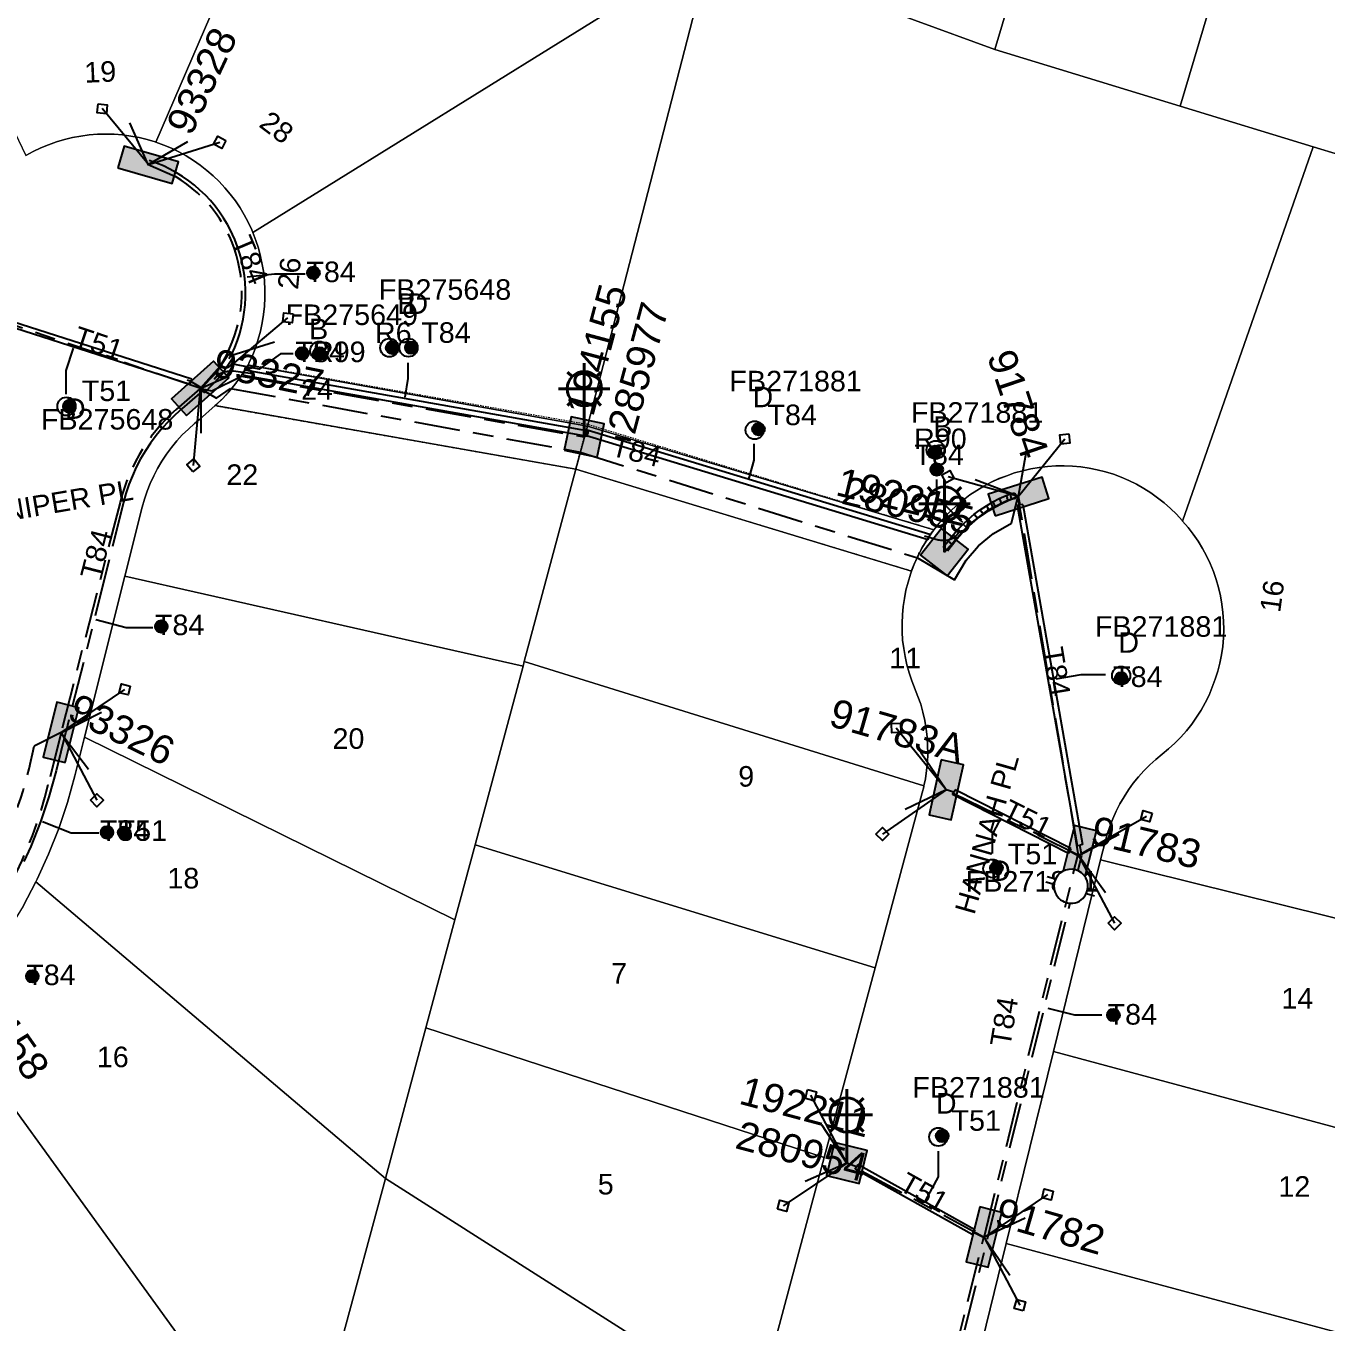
# Model space of a CAD drawing. Header units: metres. Extents: x 282960 to 285195, y 6134329 to 6136665.
# Drawn here: x 283416.7 to 283530.6, y 6135406.1 to 6135519.8 of the extents above; entities that cross this region are included whole.
import ezdxf
from ezdxf.enums import TextEntityAlignment as Align

# ---------------------------------------------------------------- set-up
doc = ezdxf.new("R2010")
doc.units = ezdxf.units.M
for name, pattern in [('Cable Exist UG', [8.2, 4, -1.2, 1.8, -1.2]), ('HIDDEN', [0.375, 0.25, -0.125]), ('HIDDEN2', [0.1875, 0.125, -0.0625])]:
    doc.linetypes.add(name, pattern=pattern)
doc.layers.get('0').update_dxf_attribs({"color": 6})
for name, color, linetype, lineweight in [('Cadastre Buildings_SP_EXT', 9, 'Continuous', 5), ('Cadastre Land Parcels_SP_EXT', 9, 'Continuous', 5), ('Cadastre Other Property_SP_EXT', 9, 'HIDDEN', 5), ('Cadastre Roads_SP_EXT', 9, 'Continuous', 5)]:
    doc.layers.add(name, color=color, linetype=linetype, lineweight=lineweight)
for name, color, linetype in [('Duct_SP_EXT', 7, 'Continuous'), ('Equip_LV_EXT', 7, 'Continuous'), ('Equip_SP_SL_EXT', 7, 'Continuous'), ('Mains_LV_EXT', 7, 'Continuous'), ('Services_SP_EXT', 7, 'Continuous'), ('SupportsUG_SP_LV_EXT', 7, 'Continuous'), ('SupportsUG_SP_LV_SL_EXT', 7, 'Continuous'), ('Trench_SP_EXT', 7, 'Continuous')]:
    doc.layers.add(name, color=color, linetype=linetype)
doc.styles.add('COLUMN_LABEL', font='arial.ttf')
doc.styles.add('iecARIAL', font='arial.ttf', dxfattribs={"height": 2})
doc.styles.add('POLE_LABEL', font='arial.ttf')
doc.styles.get("Standard").update_dxf_attribs({"font": 'arial.ttf'})

# ---------------------------------------------------------------- blocks, each defined once
blk = doc.blocks.new('COLUMN_EXT')
blk.add_hatch(color=256).paths.add_polyline_path([(-1.49, 1.48), (-1.49, -1.49), (1.48, -1.49), (1.48, 1.48)])
blk.add_lwpolyline([(-1.49, -1.49), (1.48, -1.49), (1.48, 1.48), (-1.49, 1.48)], close=True)
for tag, height, style, flags, p in [('ASSET_NUM', 2.5, 'COLUMN_LABEL', 8, (2, 2)), ('STRUCTURE_PLANT_NUMBER', 0.2, 'POLE_LABEL', 9, (1.81, 0.03)), ('STREET_CODE', 0.2, 'COLUMN_LABEL', 9, (1.81, -0.2))]:
    blk.add_attdef(tag, text='', height=height, dxfattribs=dict(style=style, flags=flags)).set_placement(p, align=Align.MIDDLE_LEFT)
at = {"flags": 9}
for tag, p in [('COLUMN_TYPE', (1.81, -0.4)), ('OWNED_BY', (1.81, -0.6)), ('STATE', (1.81, -0.8)), ('USAGE', (1.81, -1)), ('LEGEND', (1.81, -1.2)), ('STREETNAME', (1.81, -1.6)), ('SUBURB', (1.81, -1.8)), ('LOCATION', (1.81, -1.4)), ('NOTES', (1.81, -2))]:
    blk.add_attdef(tag, text='', height=0.2, dxfattribs=at).set_placement(p, align=Align.MIDDLE_LEFT)
at = {"flags": 1}
blk.add_attdef('Z', (1.81, -2.35), '', height=0.2, dxfattribs=at)
blk = doc.blocks.new('PILLAR_EXT')
blk.add_hatch(color=256).paths.add_polyline_path([(-2.475, 0.99), (-2.475, -0.99), (2.475, -0.99), (2.475, 0.99)])
blk.add_lwpolyline([(-2.475, -0.99), (2.475, -0.99), (2.475, 0.99), (-2.475, 0.99)], close=True)
at = {"style": 'iecARIAL', "flags": 8}
blk.add_attdef('ASSET_NUM', (1.5, 3.5), '', height=2.5, dxfattribs=at)
for tag, p, flags in [('OWNED_BY', (0, -0.2), 9), ('STATE', (0, -0.4), 9), ('SUPPORT_TYPE', (0, -0.6), 9), ('USAGE', (0, -0.8), 9), ('LEGEND', (0, -1), 9), ('LOCATION', (0, -1.2), 9), ('STREETNAME', (0, -1.8), 9), ('SUBURB', (0, -2), 1), ('NOTES', (0, -1.4), 9), ('PARENT', (0, -1.6), 9)]:
    blk.add_attdef(tag, p, '', height=0.2, dxfattribs=dict(flags=flags))
blk = doc.blocks.new('DUCT_EXT')
blk.add_circle((0, 0.8), 0.8)
at = {"flags": 1}
blk.add_attdef('Z', (0, 0), '', height=0.2, dxfattribs=at)
at = {"flags": 9}
for tag, p in [('DUCT_CODE', (0, 0)), ('XSECT_TYPE', (0, -0.2)), ('STATE', (0, -0.6)), ('FB_REFERENCE', (0, -0.4)), ('NOTES', (0, -0.8))]:
    blk.add_attdef(tag, text='', height=0.2, dxfattribs=at).set_placement(p, align=Align.MIDDLE_LEFT)
blk = doc.blocks.new('SL_LANTERN_EXT')
at = {"lineweight": 40}
for p, q in [((0, 1.97), (0, 6.47)), ((-1.46, 5.68), (-1.06, 5.28)), ((1.46, 5.68), (1.06, 5.28)), ((-2.25, 4.22), (2.25, 4.22)), ((-1.46, 2.76), (-1.06, 3.16)), ((0, 0), (0, 2.72)), ((1.46, 2.76), (1.06, 3.16))]:
    blk.add_line(p, q, dxfattribs=at)
blk.add_circle((0, 4.22), 1.5, dxfattribs=at)
at = {"style": 'iecARIAL', "flags": 8}
blk.add_attdef('ASSET_NUM', (1.5, 1.5), '', height=2.5, dxfattribs=at)
for tag, p, height, flags in [('CONSTRUCTED_VOLTAGE', (0.98, -0.65), 0.2, 9), ('CONTROL_TYPE', (0.98, -0.85), 0.2, 9), ('LANTERN_PURPOSE', (0.98, -1.05), 0.2, 9), ('LANTERN_TYPE', (0.98, -1.25), 0.2, 9), ('LNUMBER', (2.18, -3.25), 2.5, 8), ('OPERATING_VOLTAGE', (0.98, -1.65), 0.2, 9), ('ORIENTATION', (0.98, -1.85), 0.2, 9), ('OWNED_BY', (0.98, -2.05), 0.2, 9), ('STATE', (0.98, -2.25), 0.2, 9), ('NO_PHASES', (0.98, -1.45), 0.2, 9), ('USAGE', (0.98, -2.45), 0.2, 9), ('CEXIST', (0.98, -2.65), 0.2, 9), ('CNEW', (0.98, -2.85), 0.2, 9), ('CNUMBER', (0.98, -3.05), 0.2, 9), ('CREMOVE', (0.98, -3.25), 0.2, 9), ('CREPLACE', (0.98, -3.45), 0.2, 9), ('LKINGHEIGHT', (0.98, -3.65), 0.2, 9), ('LBRACKET', (0.98, -3.85), 0.2, 9), ('LBRACKETVOCAB', (0.98, -4.05), 0.2, 9), ('LCATEGORY', (0.98, -4.25), 0.2, 9), ('LCHARGE1', (0.98, -4.45), 0.2, 9), ('LCHARGE1PERCENT', (0.98, -4.65), 0.2, 9), ('LCHARGE2', (0.98, -4.85), 0.2, 9), ('LCHARGE2PERCENT', (0.98, -5.05), 0.2, 9), ('LCHARGE3', (0.98, -5.25), 0.2, 9), ('LCHARGE3PERCENT', (0.98, -5.45), 0.2, 9), ('LEXIST', (0.98, -5.65), 0.2, 9), ('LLAMP', (0.98, -5.85), 0.2, 9), ('LLAMPVOCAB', (0.98, -6.05), 0.2, 9), ('LMAST', (0.98, -6.25), 0.2, 9), ('LMASTVOCAB', (0.98, -6.45), 0.2, 9), ('LNEW', (0.98, -6.65), 0.2, 9), ('LANTNUMBER', (0.98, -6.85), 0.2, 9), ('LOUTREACH', (0.98, -7.25), 0.2, 9), ('LOUTREACHVOCAB', (0.98, -7.45), 0.2, 9), ('LRATECODE', (0.98, -7.65), 0.2, 9), ('LREMOVE', (0.98, -7.85), 0.2, 9), ('LREPLACE', (0.98, -8.05), 0.2, 9), ('STREETNAME', (0.98, -9.25), 0.2, 9), ('LTYPE', (0.98, -8.25), 0.2, 9), ('LTYPEVOCAB', (0.98, -8.45), 0.2, 9), ('LEGEND', (0.98, -8.65), 0.2, 9), ('LOCATION', (0.98, -8.85), 0.2, 9), ('NOTES', (0.98, -9.05), 0.2, 9), ('SUBURB', (0.98, -9.45), 0.2, 1)]:
    blk.add_attdef(tag, p, '', height=height, dxfattribs=dict(flags=flags))
blk = doc.blocks.new('CCP_EXT')
at = {"flags": 9}
for tag, p in [('STATE', (0, -1.8)), ('LEGEND', (0, -1.4)), ('LIFE_SUPPORT', (0, -1.6)), ('NOTES', (0, -2))]:
    blk.add_attdef(tag, text='', height=0.2, dxfattribs=at).set_placement(p, align=Align.MIDDLE_LEFT)
blk.add_wipeout([(0, 0.57), (0.57, 0), (0, -0.57), (-0.57, 0)])
blk.add_lwpolyline([(-0.57, 0), (0, 0.57), (0.57, 0), (0, -0.57), (-0.57, 0)])
at = {"flags": 1}
blk.add_attdef('Z', (0, 0), '', height=0.2, dxfattribs=at)
at = {"flags": 9}
for tag, p in [('CCP_TYPE', (0, 0)), ('CONSTRUCTED_VOLTAGE', (0, -0.2)), ('OPERATING_VOLTAGE', (0, -0.6)), ('ORIENTATION', (0, -0.8)), ('OWNED_BY', (0, -1)), ('NO_PHASES', (0, -0.4)), ('USAGE', (0, -1.2))]:
    blk.add_attdef(tag, text='', height=0.2, dxfattribs=at).set_placement(p, align=Align.MIDDLE_LEFT)
blk = doc.blocks.new('LV_UG_LINKS_OPEN_EXT')
for p, q in [((-0.25, 1.47), (-0.25, 2.22)), ((0.25, 1.47), (0.25, 2.22)), ((-0.25, -1.47), (-0.25, -2.22)), ((0.25, -1.47), (0.25, -2.22))]:
    blk.add_line(p, q)
at = {"flags": 9}
for tag, p in [('ACTUAL_STATUS', (0, 0)), ('CONSTRUCTED_VOLTAGE', (0, -0.2)), ('OPERATING_VOLTAGE', (0, -0.6)), ('ORIENTATION', (0, -0.8)), ('STATE', (0, -1)), ('SWITCH_TYPE', (0, -1.2)), ('NO_PHASES', (0, -0.4)), ('USAGE', (0, -1.4)), ('NOTES', (0, -1.6))]:
    blk.add_attdef(tag, text='', height=0.2, dxfattribs=at).set_placement(p, align=Align.MIDDLE_LEFT)
at = {"flags": 1}
blk.add_attdef('Z', (0, 0), '', height=0.2, dxfattribs=at)
blk.add_wipeout([(-0.25, 1.47), (-0.43, 1.43), (-0.61, 1.36), (-0.77, 1.28), (-0.93, 1.17), (-1.07, 1.05), (-1.19, 0.9), (-1.29, 0.75), (-1.38, 0.58), (-1.44, 0.4), (-1.48, 0.22), (-1.49, 0.03), (-1.49, -0.16), (-1.45, -0.34), (-1.4, -0.52), (-1.32, -0.69), (-1.23, -0.85), (-1.11, -1), (-0.98, -1.13), (-0.83, -1.24), (-0.66, -1.34), (-0.49, -1.41), (-0.31, -1.46), (-0.13, -1.49), (0.06, -1.49), (0.25, -1.47), (0.43, -1.43), (0.61, -1.36), (0.77, -1.28), (0.93, -1.17), (1.07, -1.05), (1.19, -0.9), (1.29, -0.75), (1.38, -0.58), (1.44, -0.4), (1.48, -0.22), (1.49, -0.03), (1.49, 0.16), (1.45, 0.34), (1.4, 0.52), (1.32, 0.69), (1.23, 0.85), (1.11, 1), (0.98, 1.13), (0.83, 1.24), (0.66, 1.34), (0.49, 1.41), (0.31, 1.46), (0.13, 1.49), (-0.06, 1.49)])
blk.add_lwpolyline([(0, -1.49, 1), (0, 1.49, 1)], format="xyb", close=True)
blk = doc.blocks.new('CABLE_LARGE_EXT')
h = blk.add_hatch(color=256)
edge = h.paths.add_edge_path()
edge.add_arc((0, 0.55), 0.55, 0, 360)
blk.add_circle((0, 0.55), 0.55)
at = {"flags": 1}
blk.add_attdef('Z', (0, 0), '', height=0.2, dxfattribs=at)
at = {"flags": 9}
for tag, p in [('COND_CODE', (0, 0)), ('STATE', (0, -0.4)), ('XSECT_SIZE', (0, -0.6)), ('FB_REFERENCE', (0, -0.2)), ('NOTES', (0, -0.8))]:
    blk.add_attdef(tag, text='', height=0.2, dxfattribs=at).set_placement(p, align=Align.MIDDLE_LEFT)

msp = doc.modelspace()

# ---------------------------------------------------------------- linework, layer by layer
at = {"layer": 'Cadastre Land Parcels_SP_EXT', "linetype": 'Continuous'}
for points in [[(283513.73, 6135558.43), (283500.96, 6135562.38), (283500.66, 6135562.51), (283500.36, 6135562.63), (283500.05, 6135562.74), (283499.75, 6135562.84), (283499.44, 6135562.94), (283480.44, 6135525.45), (283501.56, 6135517.7), (283513.73, 6135558.43)], [(283529.91, 6135553.37), (283513.73, 6135558.43), (283501.56, 6135517.7), (283517.82, 6135512.74), (283529.91, 6135553.37)], [(283546.1, 6135548.32), (283529.91, 6135553.37), (283517.82, 6135512.74), (283529.48, 6135509.19), (283534.08, 6135507.79), (283546.1, 6135548.32)], [(283396.06, 6135551.47), (283416.65, 6135508.43), (283417.3, 6135508.78), (283417.96, 6135509.09), (283418.64, 6135509.37), (283419.33, 6135509.62), (283420.03, 6135509.82), (283420.75, 6135509.99), (283421.47, 6135510.13), (283422.2, 6135510.22), (283422.93, 6135510.28), (283423.66, 6135510.3), (283424.39, 6135510.28), (283425.12, 6135510.22), (283425.85, 6135510.12), (283426.57, 6135509.99), (283427.28, 6135509.82), (283427.99, 6135509.61), (283428.04, 6135509.59), (283440.27, 6135537.95), (283415.61, 6135545.49), (283396.06, 6135551.47)], [(283428.04, 6135509.59), (283428.73, 6135509.34), (283429.41, 6135509.06), (283430.06, 6135508.73), (283430.71, 6135508.38), (283431.33, 6135507.99), (283431.93, 6135507.57), (283432.51, 6135507.12), (283433.06, 6135506.64), (283433.59, 6135506.13), (283434.09, 6135505.6), (283434.56, 6135505.03), (283435.01, 6135504.45), (283435.42, 6135503.84), (283435.79, 6135503.22), (283436.14, 6135502.57), (283436.45, 6135501.9), (283436.55, 6135501.68), (283476.68, 6135526.6), (283460.01, 6135531.81), (283443.26, 6135537.04), (283440.27, 6135537.95), (283428.04, 6135509.59)], [(283436.12, 6135490.06), (283465.87, 6135484.7), (283476.68, 6135526.6), (283436.55, 6135501.68), (283436.81, 6135500.99), (283437.03, 6135500.29), (283437.22, 6135499.58), (283437.37, 6135498.87), (283437.49, 6135498.14), (283437.56, 6135497.41), (283437.6, 6135496.68), (283437.6, 6135495.95), (283437.56, 6135495.21), (283437.48, 6135494.49), (283437.36, 6135493.76), (283437.21, 6135493.04), (283437.02, 6135492.34), (283436.79, 6135491.64), (283436.53, 6135490.96), (283436.23, 6135490.29), (283436.12, 6135490.06)], [(283465.87, 6135484.7), (283436.12, 6135490.06), (283435.73, 6135489.43), (283435.32, 6135488.82), (283434.88, 6135488.24), (283434.41, 6135487.68), (283433.91, 6135487.14), (283433.38, 6135486.64), (283433.25, 6135486.52), (283464.85, 6135480.93), (283465.87, 6135484.7)], [(283464.85, 6135480.93), (283433.25, 6135486.52), (283431.87, 6135485.3), (283431.44, 6135484.95), (283430.89, 6135484.46), (283430.36, 6135483.95), (283429.87, 6135483.41), (283429.4, 6135482.84), (283428.97, 6135482.26), (283428.56, 6135481.64), (283428.19, 6135481.01), (283427.85, 6135480.36), (283427.55, 6135479.7), (283427.28, 6135479.01), (283427.04, 6135478.32), (283426.85, 6135477.61), (283425.33, 6135471.56), (283460.22, 6135463.67), (283460.32, 6135464.08), (283464.85, 6135480.93)], [(283496.23, 6135475.62), (283465.87, 6135484.7), (283464.85, 6135480.93), (283494.27, 6135472.01), (283494.54, 6135472.69), (283494.84, 6135473.36), (283495.18, 6135474.01), (283495.55, 6135474.64), (283495.96, 6135475.25), (283496.23, 6135475.62)], [(283494.27, 6135472.01), (283464.85, 6135480.93), (283460.32, 6135464.08), (283495.36, 6135453.21), (283495.49, 6135453.82), (283495.59, 6135454.55), (283495.66, 6135455.28), (283495.69, 6135456.01), (283495.68, 6135456.74), (283495.64, 6135457.47), (283495.55, 6135458.2), (283495.43, 6135458.93), (283495.27, 6135459.64), (283495.07, 6135460.35), (283494.83, 6135461.04), (283494.29, 6135462.4), (283494.06, 6135463.1), (283493.86, 6135463.8), (283493.7, 6135464.52), (283493.58, 6135465.24), (283493.49, 6135465.97), (283493.44, 6135466.7), (283493.44, 6135467.44), (283493.47, 6135468.17), (283493.53, 6135468.9), (283493.64, 6135469.62), (283493.78, 6135470.34), (283493.97, 6135471.05), (283494.18, 6135471.75), (283494.27, 6135472.01)], [(283460.22, 6135463.67), (283425.33, 6135471.56), (283421.79, 6135457.47), (283454.24, 6135441.46), (283456.02, 6135448.04), (283460.22, 6135463.67)], [(283495.36, 6135453.21), (283460.32, 6135464.08), (283460.22, 6135463.67), (283456.02, 6135448.04), (283491.09, 6135437.24), (283495.21, 6135452.58), (283495.34, 6135453.1), (283495.36, 6135453.21)], [(283454.24, 6135441.46), (283421.79, 6135457.47), (283420.94, 6135454.07), (283420.29, 6135451.75), (283419.53, 6135449.46), (283418.64, 6135447.22), (283417.64, 6135445.03), (283417.53, 6135444.8), (283448.16, 6135418.8), (283451.7, 6135432.01), (283454.24, 6135441.46)], [(283491.09, 6135437.24), (283456.02, 6135448.04), (283454.24, 6135441.46), (283451.7, 6135432.01), (283486.62, 6135420.63), (283491.09, 6135437.24)], [(283542.41, 6135420.31), (283546.74, 6135437.82), (283510.84, 6135446.71), (283506.71, 6135429.91), (283542.41, 6135420.31)], [(283448.16, 6135418.8), (283417.53, 6135444.8), (283416.4, 6135442.67), (283415.17, 6135440.6), (283413.82, 6135438.6), (283412.38, 6135436.67), (283410.84, 6135434.82), (283409.5, 6135433.36), (283440.55, 6135390.5), (283444.35, 6135404.65), (283448.16, 6135418.8)], [(283440.55, 6135390.5), (283409.5, 6135433.36), (283407.79, 6135431.66), (283405.99, 6135430.06), (283404.11, 6135428.55), (283402.16, 6135427.14), (283400.13, 6135425.84), (283398.41, 6135424.85), (283413.86, 6135385.71), (283428.75, 6135388.38), (283440.55, 6135390.5)], [(283486.62, 6135420.63), (283451.7, 6135432.01), (283448.16, 6135418.8), (283480.59, 6135398.15), (283486.62, 6135420.63)], [(283542.41, 6135420.31), (283506.71, 6135429.91), (283502.57, 6135413.11), (283538.26, 6135403.52), (283542.13, 6135419.17), (283542.41, 6135420.31)], [(283475.17, 6135377.99), (283480.59, 6135398.15), (283448.16, 6135418.8), (283444.35, 6135404.65), (283475.17, 6135377.99)], [(283538.26, 6135403.52), (283502.57, 6135413.11), (283498.67, 6135397.24), (283534.33, 6135387.65), (283534.92, 6135390.04), (283538.26, 6135403.52)]]:
    msp.add_lwpolyline(points, close=True, dxfattribs=at)
msp.add_lwpolyline([(283534.08, 6135507.79), (283529.48, 6135509.19), (283518.03, 6135476.39), (283518.51, 6135475.83), (283518.96, 6135475.24), (283519.38, 6135474.63), (283519.77, 6135473.99), (283520.12, 6135473.34), (283520.44, 6135472.67), (283520.72, 6135471.98), (283520.96, 6135471.28), (283521.17, 6135470.57), (283521.34, 6135469.85), (283521.47, 6135469.12), (283521.56, 6135468.38), (283521.61, 6135467.64), (283521.63, 6135466.9), (283521.6, 6135466.16), (283521.54, 6135465.42), (283521.43, 6135464.68), (283521.29, 6135463.96), (283521.11, 6135463.24), (283520.89, 6135462.53), (283520.63, 6135461.83), (283520.34, 6135461.15), (283520.01, 6135460.48), (283519.65, 6135459.84), (283519.25, 6135459.21), (283518.82, 6135458.6), (283518.36, 6135458.02), (283517.86, 6135457.47), (283517.34, 6135456.94), (283516.8, 6135456.44), (283515.67, 6135455.51), (283515.14, 6135455.03), (283514.63, 6135454.52), (283514.15, 6135453.98), (283513.7, 6135453.42), (283513.28, 6135452.84), (283512.89, 6135452.24), (283512.53, 6135451.62), (283512.2, 6135450.98), (283511.91, 6135450.32), (283511.65, 6135449.65), (283511.42, 6135448.97), (283511.23, 6135448.28), (283510.84, 6135446.71), (283546.74, 6135437.82)], dxfattribs=at)
at = {"layer": 'Cadastre Other Property_SP_EXT', "linetype": 'HIDDEN2'}
msp.add_lwpolyline([(283464.83, 6135480.95), (283465.88, 6135484.85), (283436.12, 6135490.08), (283436.12, 6135490.08, -0.093197), (283433.21, 6135486.51), (283433.21, 6135486.51), (283464.83, 6135480.95)], format="xyb", close=True, dxfattribs=at)
msp.add_lwpolyline([(283494.24, 6135472.04), (283494.9, 6135473.54), (283495.5, 6135474.59), (283496.2, 6135475.63), (283465.89, 6135484.85), (283464.84, 6135480.95), (283494.24, 6135472.04)], close=True, dxfattribs=at)
at = {"layer": 'Duct_SP_EXT'}
for p, q in [((283413.1, 6135494.66), (283431.2, 6135488.85)), ((283412.95, 6135494.2), (283431.05, 6135488.4)), ((283433.33, 6135489.39), (283434.42, 6135491.03)), ((283433.7, 6135489.08), (283434.82, 6135490.76)), ((283434.42, 6135491.03), (283434.62, 6135490.89)), ((283434.82, 6135490.76), (283434.62, 6135490.89)), ((283431.94, 6135487.98), (283433.33, 6135489.39)), ((283432.29, 6135487.64), (283433.7, 6135489.08)), ((283433.33, 6135489.39), (283433.51, 6135489.23)), ((283433.7, 6135489.08), (283433.51, 6135489.23)), ((283435.72, 6135489.18), (283435.76, 6135489.42)), ((283435.72, 6135489.18), (283465.69, 6135483.87)), ((283435.8, 6135489.65), (283435.76, 6135489.42)), ((283435.8, 6135489.65), (283465.77, 6135484.34)), ((283431.05, 6135488.4), (283431.12, 6135488.63)), ((283431.2, 6135488.85), (283431.12, 6135488.63)), ((283431.94, 6135487.98), (283432.12, 6135487.81)), ((283432.29, 6135487.64), (283432.12, 6135487.81)), ((283465.77, 6135484.34), (283465.73, 6135484.11)), ((283465.84, 6135484.35), (283465.77, 6135484.12)), ((283465.77, 6135484.34), (283465.94, 6135484.32)), ((283495.86, 6135475.21), (283465.84, 6135484.35)), ((283465.94, 6135484.32), (283465.9, 6135484.08)), ((283465.69, 6135483.87), (283465.73, 6135484.11)), ((283465.69, 6135483.87), (283465.85, 6135483.84)), ((283465.7, 6135483.89), (283465.77, 6135484.12)), ((283495.72, 6135474.75), (283465.7, 6135483.89)), ((283465.85, 6135483.84), (283465.9, 6135484.08)), ((283501.96, 6135478.37), (283502.55, 6135478.64)), ((283502.55, 6135478.64), (283502.9, 6135478.78)), ((283502.55, 6135478.64), (283502.65, 6135478.42)), ((283502.9, 6135478.78), (283503.32, 6135478.87)), ((283502.9, 6135478.78), (283502.97, 6135478.55)), ((283503.32, 6135478.87), (283503.37, 6135478.63)), ((283503.42, 6135478.4), (283503.37, 6135478.63)), ((283500.29, 6135477.38), (283500.83, 6135477.74)), ((283500.83, 6135477.74), (283501.39, 6135478.07)), ((283500.83, 6135477.74), (283500.96, 6135477.53)), ((283501.08, 6135477.33), (283500.96, 6135477.53)), ((283501.08, 6135477.33), (283501.62, 6135477.65)), ((283501.39, 6135478.07), (283501.96, 6135478.37)), ((283501.39, 6135478.07), (283501.5, 6135477.86)), ((283501.62, 6135477.65), (283501.5, 6135477.86)), ((283501.62, 6135477.65), (283502.18, 6135477.94)), ((283501.96, 6135478.37), (283502.07, 6135478.15)), ((283502.18, 6135477.94), (283502.07, 6135478.15)), ((283502.18, 6135477.94), (283502.74, 6135478.2)), ((283502.74, 6135478.2), (283502.65, 6135478.42)), ((283502.74, 6135478.2), (283503.04, 6135478.32)), ((283503.04, 6135478.32), (283502.97, 6135478.55)), ((283503.04, 6135478.32), (283503.42, 6135478.4)), ((283503.54, 6135477.78), (283503.78, 6135477.82)), ((283503.54, 6135477.78), (283508.78, 6135447.97)), ((283504.01, 6135477.86), (283503.78, 6135477.82)), ((283504.01, 6135477.86), (283509.25, 6135448.05)), ((283498.79, 6135476.13), (283499.27, 6135476.57)), ((283499.27, 6135476.57), (283499.77, 6135476.99)), ((283499.27, 6135476.57), (283499.42, 6135476.39)), ((283499.58, 6135476.21), (283499.42, 6135476.39)), ((283499.58, 6135476.21), (283500.06, 6135476.61)), ((283499.77, 6135476.99), (283500.29, 6135477.38)), ((283499.77, 6135476.99), (283499.92, 6135476.8)), ((283500.06, 6135476.61), (283499.92, 6135476.8)), ((283500.06, 6135476.61), (283500.57, 6135476.98)), ((283500.29, 6135477.38), (283500.43, 6135477.18)), ((283500.57, 6135476.98), (283500.43, 6135477.18)), ((283500.57, 6135476.98), (283501.08, 6135477.33)), ((283495.86, 6135475.21), (283495.79, 6135474.98)), ((283497.91, 6135475.18), (283498.34, 6135475.67)), ((283498.27, 6135474.87), (283498.69, 6135475.34)), ((283498.34, 6135475.67), (283498.79, 6135476.13)), ((283498.34, 6135475.67), (283498.51, 6135475.5)), ((283498.69, 6135475.34), (283498.51, 6135475.5)), ((283498.69, 6135475.34), (283499.12, 6135475.79)), ((283498.79, 6135476.13), (283498.96, 6135475.96)), ((283499.12, 6135475.79), (283498.96, 6135475.96)), ((283499.12, 6135475.79), (283499.58, 6135476.21)), ((283495.72, 6135474.75), (283495.79, 6135474.98)), ((283497.05, 6135474.1), (283497.48, 6135474.64)), ((283497.05, 6135474.1), (283497.24, 6135473.95)), ((283497.43, 6135473.8), (283497.85, 6135474.34)), ((283497.48, 6135474.64), (283497.91, 6135475.18)), ((283497.48, 6135474.64), (283497.66, 6135474.49)), ((283497.85, 6135474.34), (283497.66, 6135474.49)), ((283497.85, 6135474.34), (283498.27, 6135474.87)), ((283497.91, 6135475.18), (283498.09, 6135475.02)), ((283498.27, 6135474.87), (283498.09, 6135475.02)), ((283497.43, 6135473.8), (283497.24, 6135473.95)), ((283497.86, 6135452.43), (283497.97, 6135452.65)), ((283508.03, 6135447.27), (283497.86, 6135452.43)), ((283498.08, 6135452.86), (283497.97, 6135452.65)), ((283508.24, 6135447.7), (283498.08, 6135452.86)), ((283508.78, 6135447.97), (283509.01, 6135448.01)), ((283509.25, 6135448.05), (283509.01, 6135448.01)), ((283508.03, 6135447.27), (283508.14, 6135447.48)), ((283508.24, 6135447.7), (283508.14, 6135447.48)), ((283489.33, 6135419.61), (283489.44, 6135419.82)), ((283499.59, 6135413.88), (283489.33, 6135419.61)), ((283489.56, 6135420.03), (283489.44, 6135419.82)), ((283499.82, 6135414.3), (283489.56, 6135420.03)), ((283499.59, 6135413.88), (283499.71, 6135414.09)), ((283499.82, 6135414.3), (283499.71, 6135414.09))]:
    msp.add_line(p, q, dxfattribs=at)
for points in [[(283441.13, 6135498.02), (283438.43, 6135498.02), (283436.04, 6135497.77)], [(283420.18, 6135487.5), (283420.18, 6135489.58), (283420.82, 6135491.54)], [(283440.08, 6135491.06), (283438.96, 6135491.06), (283437.09, 6135489.71), (283434.65, 6135490.16)], [(283450.13, 6135490.27), (283450.13, 6135488.88), (283449.87, 6135487.24)], [(283480.44, 6135483.15), (283480.44, 6135481.73), (283479.99, 6135480.08)], [(283496.46, 6135480.03), (283496.46, 6135478.51), (283498.74, 6135476.3)], [(283427.79, 6135467.05), (283425.44, 6135467.05), (283422.77, 6135467.73)], [(283511.26, 6135462.93), (283509.12, 6135462.93), (283506.91, 6135462.55)], [(283501.36, 6135447.27), (283501.36, 6135448.93), (283502.02, 6135450.17)], [(283423.04, 6135449.05), (283420.62, 6135449.05), (283418.1, 6135450.05)], [(283510.94, 6135433.12), (283508.58, 6135433.12), (283506.24, 6135433.69)], [(283496.59, 6135421.2), (283496.59, 6135418.95), (283495.49, 6135416.89)]]:
    msp.add_lwpolyline(points, dxfattribs=at)
at = {"layer": 'Mains_LV_EXT', "linetype": 'Cable Exist UG'}
for points in [[(283427.31, 6135507.66), (283429.76, 6135506.57), (283429.76, 6135506.57, -0.427993), (283433.64, 6135489.93), (283433.64, 6135489.93), (283431.96, 6135488.05)], [(283419.74, 6135457.88), (283418.61, 6135453.32), (283418.61, 6135453.32, -0.123122), (283409.96, 6135436.87), (283409.96, 6135436.87), (283407.43, 6135437.02), (283407.43, 6135437.02, -0.125242), (283389.81, 6135425.46), (283389.81, 6135425.46), (283386.16, 6135424.29), (283384.8, 6135421.99)], [(283419.74, 6135457.88), (283417.37, 6135456.67), (283417.37, 6135456.67, -0.073244), (283413.85, 6135446.53), (283413.85, 6135446.53), (283403.28, 6135447.39)]]:
    msp.add_lwpolyline(points, format="xyb", dxfattribs=at)
for points in [[(283431.89, 6135488.03), (283411.7, 6135494.88)], [(283431.92, 6135488.02), (283432.96, 6135487.8), (283435.55, 6135489.09), (283465.57, 6135483.77)], [(283497.15, 6135473.68), (283499.22, 6135476), (283501.04, 6135477.41), (283502.5, 6135478.15), (283503.64, 6135478.57)], [(283508.91, 6135447.09), (283503.6, 6135478.58)], [(283508.92, 6135447.09), (283497.32, 6135452.84)], [(283500.62, 6135413.64), (283488.6, 6135420.15)], [(283492.85, 6135381.91), (283497.19, 6135400.08), (283497.19, 6135400.08), (283500.61, 6135413.67)]]:
    msp.add_lwpolyline(points, dxfattribs=at)
at = {"layer": 'Trench_SP_EXT', "linetype": 'Cable Exist UG'}
for points in [[(283427.38, 6135507.62), (283425.53, 6135511.81)], [(283427.38, 6135507.62), (283431.38, 6135509.96)], [(283434.59, 6135490.81), (283434.69, 6135491.01), (283434.96, 6135491.61), (283435.19, 6135492.21), (283435.39, 6135492.82), (283435.56, 6135493.45), (283435.69, 6135494.08), (283435.79, 6135494.71), (283435.86, 6135495.35), (283435.9, 6135495.99), (283435.9, 6135496.64), (283435.87, 6135497.29), (283435.8, 6135497.92), (283435.7, 6135498.56), (283435.57, 6135499.19), (283435.4, 6135499.81), (283435.2, 6135500.43), (283434.96, 6135501.07), (283434.76, 6135501.51), (283434.76, 6135501.51), (283434.62, 6135501.81), (283434.31, 6135502.38), (283433.98, 6135502.93), (283433.62, 6135503.46), (283433.23, 6135503.98), (283432.82, 6135504.47), (283432.38, 6135504.94), (283431.91, 6135505.39), (283431.43, 6135505.81), (283430.92, 6135506.2), (283430.39, 6135506.57), (283429.85, 6135506.91), (283429.28, 6135507.23), (283428.7, 6135507.51), (283428.11, 6135507.76), (283427.46, 6135507.99)], [(283434.47, 6135490.62), (283434.62, 6135490.89), (283438.73, 6135492.19)], [(283431.98, 6135488.11), (283431.12, 6135488.63), (283430.78, 6135488.74)], [(283431.98, 6135488.11), (283432, 6135483.41)], [(283503.65, 6135478.58), (283504.47, 6135483.16)], [(283503.6, 6135478.58), (283499.26, 6135480.22)], [(283503.78, 6135477.82), (283503.65, 6135478.56)], [(283419.71, 6135457.84), (283423.98, 6135460.01)], [(283420.13, 6135457.83), (283419.3, 6135454.5), (283418.67, 6135452.24), (283417.93, 6135450.05), (283417.08, 6135447.89), (283416.47, 6135446.56)], [(283419.71, 6135457.84), (283422.52, 6135454.19)], [(283497.31, 6135452.85), (283494.82, 6135456.52)], [(283497.31, 6135452.85), (283493.04, 6135450.79)], [(283497.97, 6135452.65), (283497.31, 6135452.85)], [(283508.92, 6135447.09), (283513.02, 6135449.26)], [(283508.14, 6135447.48), (283508.88, 6135447.11)], [(283508.92, 6135447.09), (283511.58, 6135443.43)], [(283488.6, 6135420.15), (283486.13, 6135423.94)], [(283488.6, 6135420.15), (283484.27, 6135418.24)], [(283489.44, 6135419.82), (283488.6, 6135420.15)], [(283500.61, 6135413.67), (283504.8, 6135415.62)], [(283499.71, 6135414.09), (283500.62, 6135413.64)], [(283493.03, 6135381.65), (283500.92, 6135413.51)], [(283500.62, 6135413.64), (283503.24, 6135409.82)]]:
    msp.add_lwpolyline(points, dxfattribs=at)
for points in [[(283436.52, 6135489.28), (283434.84, 6135489.52), (283434.84, 6135489.52, 0.126156), (283433.51, 6135489.23), (283433.51, 6135489.23), (283433.15, 6135488.81)], [(283495.4, 6135475.1), (283496.6, 6135474.76), (283496.6, 6135474.76, 0.208755), (283498.09, 6135475.02), (283498.09, 6135475.02), (283498.51, 6135475.5)]]:
    msp.add_lwpolyline(points, format="xyb", dxfattribs=at)

# ---------------------------------------------------------------- block references
at = {"layer": 'Duct_SP_EXT'}
for name, p in [('CABLE_LARGE_EXT', (283441.85, 6135497.59)), ('CABLE_LARGE_EXT', (283440.87, 6135490.53)), ('DUCT_EXT', (283442.37, 6135490.53)), ('CABLE_LARGE_EXT', (283442.37, 6135490.53)), ('DUCT_EXT', (283480.52, 6135483.56)), ('CABLE_LARGE_EXT', (283480.86, 6135483.9)), ('DUCT_EXT', (283496.39, 6135481.83)), ('CABLE_LARGE_EXT', (283496.32, 6135481.91)), ('CABLE_LARGE_EXT', (283428.52, 6135466.61)), ('DUCT_EXT', (283512.64, 6135462.06)), ('CABLE_LARGE_EXT', (283512.64, 6135462.06)), ('CABLE_LARGE_EXT', (283423.76, 6135448.57)), ('CABLE_LARGE_EXT', (283425.26, 6135448.55)), ('DUCT_EXT', (283501.36, 6135445.15)), ('CABLE_LARGE_EXT', (283501.71, 6135445.46)), ('CABLE_LARGE_EXT', (283417.22, 6135435.96)), ('CABLE_LARGE_EXT', (283511.96, 6135432.57)), ('DUCT_EXT', (283496.62, 6135421.64)), ('CABLE_LARGE_EXT', (283496.96, 6135421.98))]:
    msp.add_blockref(name, p, dxfattribs=at)
for name, p, rotation in [('DUCT_EXT', (283449.3, 6135491.58), 90.01537716384763), ('DUCT_EXT', (283450.98, 6135491.59), 90.01537716384763), ('CABLE_LARGE_EXT', (283449.3, 6135491.58), 90.01537716384763), ('CABLE_LARGE_EXT', (283450.98, 6135491.59), 90.01537716384763), ('DUCT_EXT', (283421.01, 6135486.44), 89.95834384651229), ('CABLE_LARGE_EXT', (283421.01, 6135486.44), 89.95834384651229)]:
    msp.add_blockref(name, p, dxfattribs=dict(at, rotation=rotation))
at = {"layer": 'Equip_SP_SL_EXT'}
ref = msp.add_blockref('SL_LANTERN_EXT', (283465.59, 6135483.77), dxfattribs=at)
ref.add_attrib('ASSET_NUM', '194155', dxfattribs={"layer": '0', "height": 2.5, "rotation": 75.0583, "style": 'iecARIAL'}).set_placement((283467.09, 6135485.27), align=Align.BOTTOM_LEFT)
ref = msp.add_blockref('SL_LANTERN_EXT', (283497.15, 6135473.68), dxfattribs=at)
ref.add_attrib('ASSET_NUM', '192212', dxfattribs={"layer": '0', "height": 2.5, "rotation": 346.1988, "style": 'iecARIAL'}).set_placement((283498.65, 6135475.18), align=Align.BOTTOM_RIGHT)
ref = msp.add_blockref('SL_LANTERN_EXT', (283408.02, 6135434.76), dxfattribs=at)
ref.add_attrib('ASSET_NUM', '194158', dxfattribs={"layer": '0', "height": 2.5, "rotation": 305.0514, "style": 'iecARIAL'}).set_placement((283409.52, 6135436.26), align=Align.BOTTOM_LEFT)
ref = msp.add_blockref('SL_LANTERN_EXT', (283488.6, 6135420.15), dxfattribs=at)
ref.add_attrib('ASSET_NUM', '192211', dxfattribs={"layer": '0', "height": 2.5, "rotation": 345.0781, "style": 'iecARIAL'}).set_placement((283490.1, 6135421.65), align=Align.BOTTOM_RIGHT)
at = {"layer": 'Services_SP_EXT', "rotation": 231.024479318761}
msp.add_blockref('CCP_EXT', (283507.71, 6135483.59), dxfattribs=at)
at = {"layer": 'SupportsUG_SP_LV_EXT'}
ref = msp.add_blockref('PILLAR_EXT', (283427.37, 6135507.6), dxfattribs=dict(at, rotation=343.8769233588814))
ref.add_attrib('ASSET_NUM', '93328', dxfattribs={"layer": '0', "height": 2.5, "rotation": 64.905, "style": 'iecARIAL'}).set_placement((283428.87, 6135511.1), align=Align.TOP_LEFT)
ref = msp.add_blockref('PILLAR_EXT', (283431.92, 6135488.02), dxfattribs=dict(at, rotation=41.87196489154216))
ref.add_attrib('ASSET_NUM', '93327', dxfattribs={"layer": '0', "height": 2.5, "rotation": 348.6045, "style": 'iecARIAL'}).set_placement((283433.42, 6135491.52), align=Align.TOP_LEFT)
ref = msp.add_blockref('PILLAR_EXT', (283503.65, 6135478.56), dxfattribs=dict(at, rotation=17.64060903829911))
ref.add_attrib('ASSET_NUM', '91784', dxfattribs={"layer": '0', "height": 2.5, "rotation": 288.6157, "style": 'iecARIAL'}).set_placement((283505.15, 6135482.06), align=Align.MIDDLE_RIGHT)
ref = msp.add_blockref('PILLAR_EXT', (283419.73, 6135457.88), dxfattribs=dict(at, rotation=76.00524198311723))
ref.add_attrib('ASSET_NUM', '93326', dxfattribs={"layer": '0', "height": 2.5, "rotation": 334.0796, "style": 'iecARIAL'}).set_placement((283421.23, 6135461.38), align=Align.TOP_LEFT)
ref = msp.add_blockref('PILLAR_EXT', (283497.31, 6135452.85), dxfattribs=dict(at, rotation=257.5131826215967))
ref.add_attrib('ASSET_NUM', '91783A', dxfattribs={"layer": '0', "height": 2.5, "rotation": 343.8671, "style": 'iecARIAL'}).set_placement((283498.81, 6135456.35), align=Align.MIDDLE_RIGHT)
ref = msp.add_blockref('PILLAR_EXT', (283508.91, 6135447.09), dxfattribs=dict(at, rotation=255.9756698818866))
ref.add_attrib('ASSET_NUM', '91783', dxfattribs={"layer": '0', "height": 2.5, "rotation": 346.4908, "style": 'iecARIAL'}).set_placement((283510.41, 6135450.59), align=Align.TOP_LEFT)
ref = msp.add_blockref('PILLAR_EXT', (283500.61, 6135413.67), dxfattribs=dict(at, rotation=255.9915223609174))
ref.add_attrib('ASSET_NUM', '91782', dxfattribs={"layer": '0', "height": 2.5, "rotation": 343.9046, "style": 'iecARIAL'}).set_placement((283502.11, 6135417.17), align=Align.TOP_LEFT)
at = {"layer": 'SupportsUG_SP_LV_SL_EXT'}
ref = msp.add_blockref('COLUMN_EXT', (283465.59, 6135483.77), dxfattribs=dict(at, rotation=348.0792614764296))
ref.add_attrib('ASSET_NUM', '285977', dxfattribs={"layer": '0', "height": 2.5, "rotation": 74.9565, "style": 'COLUMN_LABEL'}).set_placement((283467.59, 6135484.52), align=Align.TOP_LEFT)
ref = msp.add_blockref('COLUMN_EXT', (283497.15, 6135473.68), dxfattribs=dict(at, rotation=51.9196856374078))
ref.add_attrib('ASSET_NUM', '280955', dxfattribs={"layer": '0', "height": 2.5, "rotation": 346.1425, "style": 'COLUMN_LABEL'}).set_placement((283499.15, 6135474.43), align=Align.BOTTOM_RIGHT)
ref = msp.add_blockref('COLUMN_EXT', (283488.6, 6135420.15), dxfattribs=dict(at, rotation=256.2925109590755))
ref.add_attrib('ASSET_NUM', '280954', dxfattribs={"layer": '0', "height": 2.5, "rotation": 345.0918, "style": 'COLUMN_LABEL'}).set_placement((283490.6, 6135420.9), align=Align.TOP_RIGHT)

# ---------------------------------------------------------------- texts
at = {"layer": 'Cadastre Land Parcels_SP_EXT'}
for s, rotation, p in [('19', 2.5619, (283421.81, 6135514.79)), ('28', 323.1578, (283436.98, 6135511.01)), ('26', 84.6369, (283440.5, 6135496.63)), ('16', 82.2383, (283526.57, 6135468.31))]:
    msp.add_text(s, height=1.8, rotation=rotation, dxfattribs=at).set_placement(p)
for s, p in [('24', (283440.77, 6135487.02)), ('22', (283434.22, 6135479.56)), ('11', (283492.32, 6135463.49)), ('20', (283443.52, 6135456.44)), ('9', (283479.08, 6135453.13)), ('18', (283429.05, 6135444.21)), ('7', (283467.94, 6135435.87)), ('14', (283526.68, 6135433.69)), ('16', (283422.87, 6135428.55)), ('5', (283466.77, 6135417.4)), ('12', (283526.42, 6135417.2))]:
    msp.add_text(s, height=1.8, dxfattribs=at).set_placement(p)
at = {"layer": 'Cadastre Roads_SP_EXT'}
for s, rotation, p in [('JUNIPER PL', 9.6497, (283411.84, 6135475.84)), ('HANNAH PL', 74.1211, (283499.77, 6135441.83))]:
    msp.add_text(s, height=1.8, rotation=rotation, dxfattribs=at).set_placement(p)
at = {"layer": 'Duct_SP_EXT'}
for s, p in [('T84', (283441.23, 6135497.33)), ('FB275648', (283447.58, 6135495.78)), ('B', (283449.19, 6135494.54)), ('D', (283450.09, 6135494.54)), ('FB275649', (283439.41, 6135493.57)), ('B', (283441.47, 6135492.33)), ('R6', (283447.24, 6135491.99)), ('T84', (283451.3, 6135492.01)), ('T84', (283440.28, 6135490.32)), ('R99', (283441.81, 6135490.32)), ('FB271881', (283478.31, 6135487.76)), ('T51', (283421.55, 6135486.91)), ('D', (283480.33, 6135486.37)), ('D', (283420.07, 6135485.35)), ('T84', (283481.64, 6135484.8)), ('FB271881', (283494.21, 6135485.01)), ('FB275648', (283417.97, 6135484.41)), ('B', (283496.17, 6135483.76)), ('R90', (283494.49, 6135482.7)), ('T84', (283427.96, 6135466.4)), ('FB271881', (283510.34, 6135466.26)), ('D', (283512.39, 6135464.86)), ('T84', (283511.94, 6135461.86)), ('T84', (283423.14, 6135448.38)), ('T51', (283424.69, 6135448.38)), ('FB271881', (283499.02, 6135443.93)), ('D', (283501.14, 6135444.87)), ('T84', (283416.68, 6135435.74)), ('T84', (283511.45, 6135432.28)), ('FB271881', (283494.34, 6135425.88)), ('D', (283496.4, 6135424.48)), ('T51', (283497.77, 6135422.98))]:
    msp.add_text(s, height=1.8, dxfattribs=at).set_placement(p)
at = {"layer": 'Mains_LV_EXT'}
for s, rotation, p in [('T84', 292.8737, (283434.66, 6135500.91)), ('T51', 341.4756, (283420.68, 6135491.79)), ('T84', 346.0993, (283467.83, 6135482.15)), ('T84', 75.562, (283423.14, 6135471.18)), ('T84', 279.3231, (283505.74, 6135465.19)), ('T51', 333.6346, (283502.09, 6135450.46)), ('T84', 80.5858, (283502.91, 6135430.25)), ('T51', 330.7132, (283493.04, 6135417.85))]:
    msp.add_text(s, height=1.8, rotation=rotation, dxfattribs=at).set_placement(p)

# ---------------------------------------------------------------- next in the draw order: linework, layer by layer
at = {"layer": 'Services_SP_EXT'}
msp.add_lwpolyline([(283503.65, 6135478.58), (283507.71, 6135483.59)], dxfattribs=at)

# ---------------------------------------------------------------- next in the draw order: block references
for p, rotation in [((283423.34, 6135512.51), 309.5825932846496), ((283433.64, 6135509.58), 197.3508193578679), ((283439.62, 6135494.2), 218.7504132183003), ((283431.32, 6135481.27), 84.8976856625654), ((283497.47, 6135480.28), 344.4398853412154), ((283425.31, 6135461.65), 210.9229192670064), ((283492.92, 6135458.26), 316.8848213558119), ((283514.85, 6135450.53), 209.5915770284856), ((283485.45, 6135426.1), 301.1281704453592), ((283483.02, 6135416.4), 31.1984265770692), ((283506.2, 6135417.4), 211.1450651946541), ((283503.77, 6135407.7), 120.2324859326963)]:
    msp.add_blockref('CCP_EXT', p, dxfattribs=dict(at, rotation=rotation))
for p in [(283422.87, 6135451.94), (283491.71, 6135448.97), (283512.07, 6135441.16)]:
    msp.add_blockref('CCP_EXT', p, dxfattribs=at)

# ---------------------------------------------------------------- next in the draw order: linework, layer by layer
at = {"layer": 'Cadastre Buildings_SP_EXT', "linetype": 'Continuous'}
msp.add_lwpolyline([(283476.68, 6135526.6), (283465.87, 6135484.7), (283496.23, 6135475.62), (283496.68, 6135476.2), (283497.17, 6135476.75), (283497.68, 6135477.27), (283498.22, 6135477.77), (283498.78, 6135478.24), (283499.37, 6135478.68), (283499.98, 6135479.08), (283500.61, 6135479.46), (283501.26, 6135479.8), (283501.93, 6135480.1), (283502.61, 6135480.37), (283503.3, 6135480.61), (283504.01, 6135480.81), (283504.72, 6135480.97), (283505.45, 6135481.09), (283506.18, 6135481.18), (283506.91, 6135481.22), (283507.64, 6135481.23), (283508.37, 6135481.2), (283509.1, 6135481.14), (283509.83, 6135481.03), (283510.55, 6135480.89), (283511.26, 6135480.7), (283511.96, 6135480.49), (283512.65, 6135480.23), (283513.32, 6135479.94), (283513.98, 6135479.62), (283514.62, 6135479.26), (283515.23, 6135478.86), (283515.83, 6135478.44), (283516.41, 6135477.99), (283516.96, 6135477.5), (283517.48, 6135476.99), (283517.98, 6135476.45), (283518.03, 6135476.39), (283529.48, 6135509.19), (283529.48, 6135509.19), (283517.82, 6135512.74), (283501.56, 6135517.7), (283480.44, 6135525.45)], dxfattribs=at)
at = {"layer": 'Cadastre Roads_SP_EXT', "linetype": 'Continuous'}
for points in [[(283416.4, 6135442.67), (283417.53, 6135444.8), (283417.64, 6135445.03), (283418.64, 6135447.22), (283419.53, 6135449.46), (283420.29, 6135451.75), (283420.94, 6135454.07), (283421.79, 6135457.47), (283425.33, 6135471.56), (283426.85, 6135477.61), (283427.04, 6135478.32), (283427.28, 6135479.01), (283427.55, 6135479.7), (283427.85, 6135480.36), (283428.19, 6135481.01), (283428.56, 6135481.64), (283428.97, 6135482.26), (283429.4, 6135482.84), (283429.87, 6135483.41), (283430.36, 6135483.95), (283430.89, 6135484.46), (283431.44, 6135484.95), (283431.87, 6135485.3), (283433.25, 6135486.52), (283433.38, 6135486.64), (283433.91, 6135487.14), (283434.41, 6135487.68), (283434.88, 6135488.24), (283435.32, 6135488.82), (283435.73, 6135489.43), (283436.12, 6135490.06), (283436.23, 6135490.29), (283436.53, 6135490.96), (283436.79, 6135491.64), (283437.02, 6135492.34), (283437.21, 6135493.04), (283437.36, 6135493.76), (283437.48, 6135494.49), (283437.56, 6135495.21), (283437.6, 6135495.95), (283437.6, 6135496.68), (283437.56, 6135497.41), (283437.49, 6135498.14), (283437.37, 6135498.87), (283437.22, 6135499.58), (283437.03, 6135500.29), (283436.81, 6135500.99), (283436.55, 6135501.68), (283436.45, 6135501.9), (283436.14, 6135502.57), (283435.79, 6135503.22), (283435.42, 6135503.84), (283435.01, 6135504.45), (283434.56, 6135505.03), (283434.09, 6135505.6), (283433.59, 6135506.13), (283433.06, 6135506.64), (283432.51, 6135507.12), (283431.93, 6135507.57), (283431.33, 6135507.99), (283430.71, 6135508.38), (283430.06, 6135508.73), (283429.41, 6135509.06), (283428.73, 6135509.34), (283428.04, 6135509.59), (283428.04, 6135509.59), (283427.99, 6135509.61), (283427.28, 6135509.82), (283426.57, 6135509.99), (283425.85, 6135510.12), (283425.12, 6135510.22), (283424.39, 6135510.28), (283423.66, 6135510.3), (283422.93, 6135510.28), (283422.2, 6135510.22), (283421.47, 6135510.13), (283420.75, 6135509.99), (283420.03, 6135509.82), (283419.33, 6135509.62), (283418.64, 6135509.37), (283417.96, 6135509.09), (283417.3, 6135508.78), (283416.65, 6135508.43)], [(283498.67, 6135397.24), (283502.57, 6135413.11), (283506.71, 6135429.91), (283510.84, 6135446.71), (283511.23, 6135448.28), (283511.42, 6135448.97), (283511.65, 6135449.65), (283511.91, 6135450.32), (283512.2, 6135450.98), (283512.53, 6135451.62), (283512.89, 6135452.24), (283513.28, 6135452.84), (283513.7, 6135453.42), (283514.15, 6135453.98), (283514.63, 6135454.52), (283515.14, 6135455.03), (283515.67, 6135455.51), (283516.8, 6135456.44), (283517.34, 6135456.94), (283517.87, 6135457.47), (283518.36, 6135458.02), (283518.82, 6135458.6), (283519.25, 6135459.21), (283519.65, 6135459.84), (283520.01, 6135460.48), (283520.34, 6135461.15), (283520.63, 6135461.83), (283520.89, 6135462.53), (283521.11, 6135463.24), (283521.29, 6135463.95), (283521.43, 6135464.68), (283521.54, 6135465.42), (283521.6, 6135466.16), (283521.63, 6135466.9), (283521.62, 6135467.64), (283521.56, 6135468.38), (283521.47, 6135469.12), (283521.34, 6135469.85), (283521.17, 6135470.57), (283520.96, 6135471.28), (283520.72, 6135471.98), (283520.44, 6135472.67), (283520.12, 6135473.34), (283519.77, 6135473.99), (283519.38, 6135474.63), (283518.96, 6135475.24), (283518.51, 6135475.83), (283518.03, 6135476.39), (283518.03, 6135476.39), (283517.98, 6135476.45), (283517.48, 6135476.99), (283516.96, 6135477.5), (283516.41, 6135477.98), (283515.83, 6135478.44), (283515.23, 6135478.86), (283514.62, 6135479.26), (283513.97, 6135479.62), (283513.32, 6135479.94), (283512.65, 6135480.23), (283511.96, 6135480.49), (283511.26, 6135480.7), (283510.55, 6135480.88), (283509.83, 6135481.03), (283509.1, 6135481.14), (283508.37, 6135481.2), (283507.64, 6135481.23), (283506.91, 6135481.23), (283506.18, 6135481.18), (283505.45, 6135481.09), (283504.72, 6135480.97), (283504.01, 6135480.81), (283503.3, 6135480.61), (283502.61, 6135480.37), (283501.93, 6135480.11), (283501.26, 6135479.8), (283500.61, 6135479.46), (283499.98, 6135479.08), (283499.37, 6135478.68), (283498.78, 6135478.24), (283498.22, 6135477.77), (283497.68, 6135477.27), (283497.17, 6135476.75), (283496.68, 6135476.2), (283496.23, 6135475.62), (283495.96, 6135475.25), (283495.55, 6135474.64), (283495.18, 6135474.01), (283494.84, 6135473.36), (283494.54, 6135472.69), (283494.27, 6135472.01), (283494.18, 6135471.75), (283493.97, 6135471.05), (283493.78, 6135470.34), (283493.64, 6135469.62), (283493.53, 6135468.9), (283493.47, 6135468.17), (283493.44, 6135467.44), (283493.44, 6135466.7), (283493.49, 6135465.97), (283493.58, 6135465.24), (283493.7, 6135464.52), (283493.86, 6135463.8), (283494.06, 6135463.1), (283494.29, 6135462.4), (283494.83, 6135461.04), (283495.07, 6135460.35), (283495.27, 6135459.64), (283495.43, 6135458.93), (283495.55, 6135458.2), (283495.64, 6135457.47), (283495.68, 6135456.74), (283495.69, 6135456.01), (283495.66, 6135455.28), (283495.59, 6135454.55), (283495.49, 6135453.82), (283495.36, 6135453.21), (283495.34, 6135453.1), (283495.21, 6135452.58), (283491.09, 6135437.24), (283486.62, 6135420.63), (283480.59, 6135398.15)]]:
    msp.add_lwpolyline(points, dxfattribs=at)
at = {"layer": 'Mains_LV_EXT', "linetype": 'Cable Exist UG'}
msp.add_lwpolyline([(283431.9, 6135487.99), (283430.3, 6135486.58), (283430.3, 6135486.58, 0.161423), (283424.9, 6135478.02), (283424.9, 6135478.02), (283419.71, 6135457.84)], format="xyb", dxfattribs=at)
msp.add_lwpolyline([(283431.92, 6135488.02), (283433.37, 6135487.16), (283433.37, 6135487.16), (283434.57, 6135488.01), (283465.22, 6135482.44), (283465.22, 6135482.44), (283494.78, 6135473.18), (283498.04, 6135471.24), (283499.06, 6135472.96), (283500.14, 6135474.22), (283501.46, 6135475.3), (283503.02, 6135476.2), (283503.6, 6135478.6)], dxfattribs=at)
at = {"layer": 'Services_SP_EXT'}
for points in [[(283427.39, 6135507.63), (283423.34, 6135512.55)], [(283427.39, 6135507.63), (283433.64, 6135509.58)], [(283431.92, 6135488.02), (283434.2, 6135489.01), (283434.95, 6135490.3), (283439.62, 6135494.2)], [(283431.92, 6135488.02), (283431.32, 6135481.27)], [(283503.65, 6135478.56), (283497.47, 6135480.28)], [(283419.73, 6135457.88), (283425.31, 6135461.65)], [(283497.31, 6135452.85), (283492.92, 6135458.26)], [(283419.73, 6135457.88), (283422.87, 6135451.94)], [(283497.31, 6135452.85), (283491.71, 6135448.97)], [(283508.91, 6135447.13), (283514.85, 6135450.53)], [(283488.6, 6135420.15), (283485.45, 6135426.1)], [(283488.6, 6135420.15), (283483.02, 6135416.4)], [(283500.62, 6135413.64), (283506.2, 6135417.4)], [(283500.62, 6135413.64), (283503.77, 6135407.7)]]:
    msp.add_lwpolyline(points, dxfattribs=at)
at = {"layer": 'Trench_SP_EXT', "linetype": 'Cable Exist UG'}
for points in [[(283432.13, 6135487.8), (283430.77, 6135486.6), (283430.34, 6135486.25), (283429.73, 6135485.71), (283429.14, 6135485.13), (283428.59, 6135484.53), (283428.06, 6135483.89), (283427.57, 6135483.23), (283427.12, 6135482.54), (283426.7, 6135481.84), (283426.32, 6135481.11), (283425.98, 6135480.36), (283425.68, 6135479.59), (283425.42, 6135478.81), (283425.2, 6135478.04), (283423.68, 6135471.97), (283420.15, 6135457.88), (283420.13, 6135457.83)], [(283500.92, 6135413.51), (283509.19, 6135447.11), (283509.03, 6135448.01)]]:
    msp.add_lwpolyline(points, dxfattribs=at)

# ---------------------------------------------------------------- next in the draw order: block references
at = {"layer": 'Duct_SP_EXT'}
msp.add_blockref('CABLE_LARGE_EXT', (283496.48, 6135480.36), dxfattribs=at)

# ---------------------------------------------------------------- next in the draw order: texts
msp.add_text('T84', height=1.8, dxfattribs=at).set_placement((283494.52, 6135481.3))

# ---------------------------------------------------------------- next in the draw order: block references
at = {"layer": 'Equip_LV_EXT', "rotation": 74.44483504301063}
msp.add_blockref('LV_UG_LINKS_OPEN_EXT', (283508.24, 6135444.4), dxfattribs=at)

# ---------------------------------------------------------------- next in the draw order: linework, layer by layer
at = {"layer": 'Mains_LV_EXT', "linetype": 'Cable Exist UG'}
msp.add_lwpolyline([(283500.62, 6135413.64), (283508.86, 6135447.17)], dxfattribs=at)
at = {"layer": 'Services_SP_EXT'}
msp.add_lwpolyline([(283508.91, 6135447.09), (283512.07, 6135441.16)], dxfattribs=at)

# ---------------------------------------------------------------- next in the draw order: texts
at = {"layer": 'Duct_SP_EXT'}
msp.add_text('T51', height=1.8, dxfattribs=at).set_placement((283502.71, 6135446.33))

doc.saveas('drawing.dxf')
